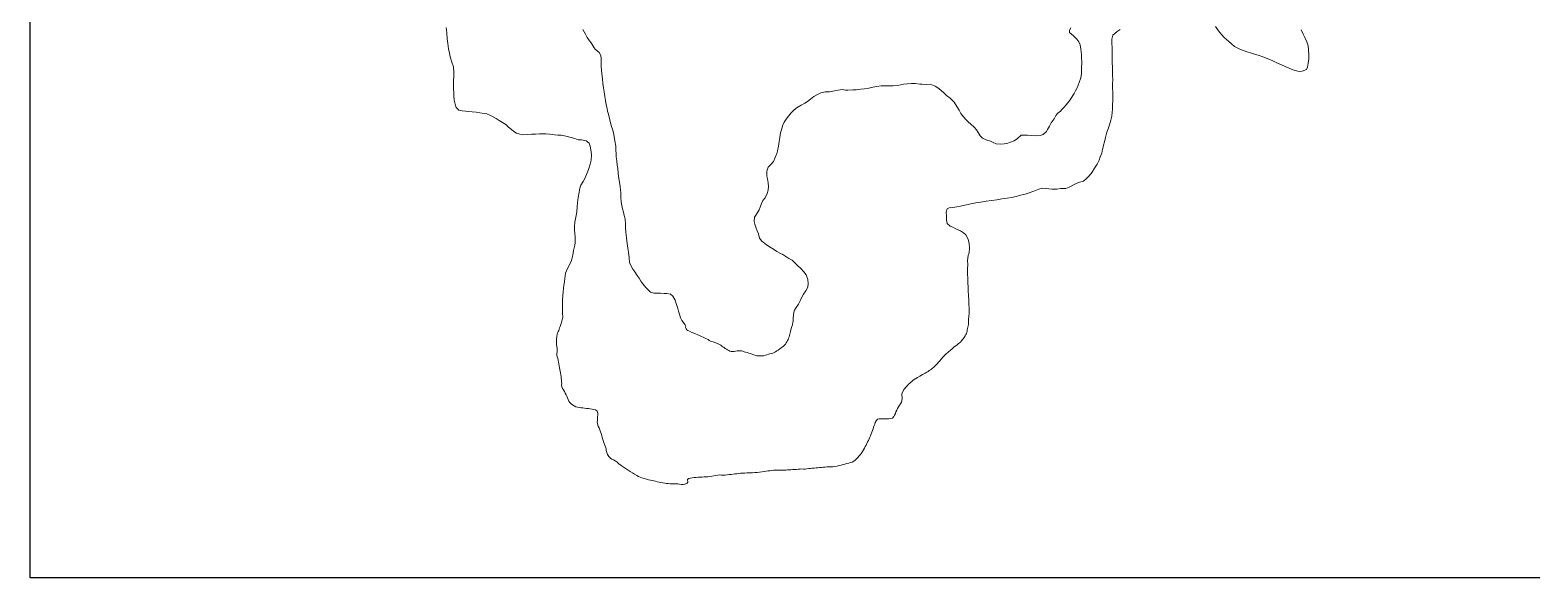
# Model space of a CAD drawing. Header units: kilometres. Extents: x 1172416 to 1173653, y 1051621 to 1052799.
# Drawn here: x 1172416 to 1173010, y 1051621 to 1051838 of the extents above; entities that cross this region are included whole.
import ezdxf

# ---------------------------------------------------------------- set-up
doc = ezdxf.new("R2010")
doc.units = ezdxf.units.KM
doc.header["$MEASUREMENT"] = 0
doc.layers.add('borde', color=1, linetype='Continuous')
doc.layers.add('terreno', color=7, linetype='Continuous')

msp = doc.modelspace()

# ---------------------------------------------------------------- linework, layer by layer
at = {"layer": 'borde', "elevation": -10}
msp.add_lwpolyline([(1172415.94072, 1052798.73106), (1173652.93033, 1052798.73106), (1173652.93033, 1051620.96949), (1172415.94072, 1051620.96949)], close=True, dxfattribs=at)
at = {"layer": 'terreno', "lineweight": 0, "ltscale": 2090}
for points in [[(1172580.45907, 1051838.63687), (1172580.62078, 1051836.5385), (1172580.86999, 1051834.11949), (1172581.06521, 1051832.34529), (1172581.38909, 1051830.21065), (1172581.66632, 1051828.43783), (1172582.01703, 1051826.99036), (1172582.66372, 1051824.90222), (1172583.3453, 1051823.05726), (1172583.42838, 1051820.8765), (1172583.45492, 1051819.46354), (1172583.36933, 1051817.64403), (1172583.36256, 1051815.86589), (1172583.35028, 1051814.41174), (1172583.38431, 1051812.67479), (1172583.44398, 1051811.66601), (1172583.63901, 1051809.9328), (1172583.91248, 1051808.32197), (1172584.38282, 1051806.95706), (1172585.41246, 1051805.96675), (1172586.70973, 1051805.70873), (1172588.04645, 1051805.57292), (1172589.42196, 1051805.47827), (1172590.63568, 1051805.34087), (1172592.29557, 1051805.17054), (1172593.71364, 1051804.95507), (1172595.37492, 1051804.70474), (1172596.51118, 1051804.44399), (1172597.61021, 1051804.02004), (1172598.95635, 1051803.35922), (1172600.14049, 1051802.69565), (1172601.36938, 1051801.87129), (1172602.67708, 1051801.08828), (1172603.94498, 1051800.2641), (1172605.0958, 1051799.23636), (1172606.20406, 1051798.32842), (1172607.14997, 1051797.49775), (1172608.25174, 1051796.9128), (1172609.47176, 1051796.49242), (1172610.77141, 1051796.1534), (1172612.46343, 1051796.38825), (1172614.11919, 1051796.46091), (1172615.69296, 1051796.53119), (1172617.30654, 1051796.64365), (1172618.5997, 1051796.62764), (1172619.85166, 1051796.65243), (1172621.43038, 1051796.52071), (1172623.25381, 1051796.23313), (1172624.54834, 1051796.13711), (1172625.80287, 1051796.03991), (1172627.18095, 1051795.82426), (1172628.23642, 1051795.52112), (1172629.81924, 1051795.14742), (1172631.24125, 1051794.73097), (1172632.54365, 1051794.23096), (1172633.919, 1051794.17632), (1172635.74244, 1051793.88773), (1172636.93189, 1051792.94117), (1172637.31829, 1051791.77688), (1172637.58901, 1051790.32804), (1172637.87053, 1051788.27321), (1172637.75044, 1051786.12954), (1172637.37655, 1051784.5867), (1172636.69047, 1051782.4324), (1172636.18927, 1051781.171), (1172635.29826, 1051779.21376), (1172634.519, 1051777.74507), (1172633.61657, 1051776.3128), (1172633.23481, 1051775.17497), (1172632.94329, 1051773.55252), (1172632.61883, 1051771.48589), (1172632.37773, 1051769.34064), (1172632.2472, 1051767.72194), (1172632.00336, 1051765.73769), (1172631.64028, 1051763.58887), (1172631.31425, 1051761.64425), (1172631.14785, 1051759.78236), (1172631.17401, 1051758.4494), (1172631.27624, 1051757.31979), (1172631.43146, 1051755.54541), (1172631.4308, 1051753.52528), (1172631.28591, 1051752.63356), (1172630.72321, 1051750.40081), (1172630.47442, 1051748.61855), (1172630.1419, 1051746.9959), (1172629.75603, 1051746.10007), (1172629.05677, 1051744.63174), (1172627.96788, 1051742.42958), (1172627.62338, 1051741.45292), (1172627.25872, 1051739.42611), (1172627.12171, 1051738.1304), (1172626.90607, 1051736.75231), (1172626.72923, 1051735.41641), (1172626.59202, 1051734.1607), (1172626.49875, 1051732.70518), (1172626.45179, 1051730.96686), (1172626.40738, 1051729.10752), (1172626.4006, 1051727.32938), (1172626.43344, 1051725.63343), (1172626.46235, 1051724.13948), (1172626.1769, 1051722.50306), (1172625.68932, 1051721.16404), (1172625.42507, 1051720.43861), (1172625.23156, 1051719.89536), (1172625.0621, 1051719.37937), (1172624.88912, 1051718.86921), (1172624.69802, 1051718.38329), (1172624.45749, 1051717.91682), (1172624.33434, 1051717.37321), (1172624.20999, 1051716.57918), (1172623.97801, 1051715.09643), (1172624.02156, 1051713.89597), (1172624.04626, 1051713.20413), (1172624.10529, 1051712.51269), (1172624.25803, 1051711.81435), (1172624.34275, 1051711.11987), (1172624.33501, 1051710.45028), (1172624.13692, 1051709.78249), (1172624.16315, 1051709.11774), (1172624.29742, 1051708.44899), (1172624.53479, 1051707.79771), (1172624.68028, 1051707.11401), (1172624.79561, 1051706.36149), (1172624.89336, 1051705.5874), (1172625.02637, 1051704.83213), (1172625.16431, 1051704.12572), (1172625.30752, 1051703.43235), (1172625.4434, 1051702.73677), (1172625.57698, 1051702.03818), (1172625.70589, 1051701.33873), (1172625.82229, 1051700.64022), (1172625.92145, 1051699.95613), (1172625.97796, 1051699.27136), (1172626.04111, 1051698.5901), (1172626.0739, 1051697.91554), (1172626.02404, 1051697.23645), (1172626.15131, 1051696.56499), (1172626.39604, 1051695.90524), (1172626.84021, 1051695.33759), (1172627.19039, 1051694.72301), (1172627.50168, 1051694.08874), (1172627.80932, 1051693.45162), (1172628.11144, 1051692.81498), (1172628.39073, 1051692.17873), (1172628.61644, 1051691.52374), (1172628.90689, 1051690.89037), (1172629.25294, 1051690.30594), (1172629.76289, 1051689.85444), (1172630.34652, 1051689.43877), (1172630.97776, 1051689.00032), (1172631.63537, 1051688.62368), (1172632.34983, 1051688.46331), (1172633.03432, 1051688.36497), (1172633.70775, 1051688.27907), (1172634.39501, 1051688.1994), (1172635.1346, 1051688.11582), (1172635.8877, 1051688.03247), (1172636.63297, 1051687.94908), (1172637.3479, 1051687.86754), (1172638.05237, 1051687.77496), (1172638.75681, 1051687.65004), (1172639.46904, 1051687.43315), (1172640.10102, 1051686.86753), (1172640.29911, 1051686.16608), (1172640.34129, 1051685.44006), (1172640.22967, 1051684.70966), (1172640.20386, 1051683.98518), (1172640.1856, 1051683.28221), (1172640.12366, 1051682.58221), (1172640.27733, 1051681.86471), (1172640.53505, 1051681.06018), (1172640.84919, 1051680.27942), (1172641.13349, 1051679.49669), (1172641.38738, 1051678.76665), (1172641.63604, 1051678.05142), (1172641.88392, 1051677.32236), (1172642.13439, 1051676.53863), (1172642.34716, 1051675.7284), (1172642.58382, 1051674.93777), (1172642.84011, 1051674.19707), (1172643.16306, 1051673.48937), (1172643.43487, 1051672.77657), (1172643.62726, 1051672.08125), (1172643.66513, 1051671.35422), (1172643.85469, 1051670.62038), (1172644.16763, 1051669.77494), (1172644.66334, 1051668.97785), (1172645.33772, 1051668.36477), (1172645.95387, 1051667.94308), (1172646.60931, 1051667.71243), (1172647.22149, 1051667.3204), (1172647.94447, 1051666.75904), (1172648.68208, 1051666.13475), (1172649.53717, 1051665.512), (1172650.71637, 1051664.69223), (1172651.98458, 1051663.83403), (1172653.19309, 1051663.05491), (1172654.08641, 1051662.49317), (1172654.91037, 1051662.00694), (1172655.71355, 1051661.54763), (1172656.39488, 1051661.15992), (1172657.05687, 1051660.81263), (1172657.78914, 1051660.546), (1172658.65662, 1051660.2725), (1172659.56361, 1051660.03451), (1172660.43282, 1051659.82217), (1172661.13049, 1051659.65222), (1172661.78483, 1051659.49299), (1172662.44717, 1051659.34079), (1172663.13542, 1051659.18638), (1172663.8315, 1051659.03617), (1172664.53657, 1051658.88542), (1172665.27817, 1051658.7295), (1172666.03007, 1051658.58398), (1172666.77873, 1051658.44909), (1172667.49847, 1051658.33358), (1172668.21548, 1051658.27072), (1172668.9434, 1051658.22508), (1172669.7109, 1051658.19896), (1172670.49061, 1051658.23824), (1172671.25634, 1051658.23178), (1172671.97764, 1051658.1791), (1172672.6837, 1051658.0287), (1172673.39147, 1051657.94629), (1172674.09943, 1051657.92873), (1172674.80155, 1051658.09132), (1172675.49548, 1051658.37122), (1172675.97055, 1051658.86444), (1172675.81529, 1051659.9298), (1172676.2903, 1051660.32868), (1172676.97606, 1051660.50103), (1172677.66853, 1051660.6209), (1172678.39163, 1051660.68308), (1172679.21058, 1051660.74038), (1172680.0527, 1051660.80027), (1172680.87353, 1051660.84807), (1172681.60741, 1051660.88363), (1172682.31985, 1051660.90509), (1172683.04336, 1051660.94776), (1172683.81478, 1051661.01234), (1172684.59431, 1051661.12479), (1172685.37601, 1051661.23624), (1172686.16764, 1051661.36357), (1172686.95453, 1051661.54273), (1172687.73722, 1051661.65635), (1172688.46977, 1051661.6924), (1172689.19469, 1051661.57292), (1172689.9286, 1051661.60147), (1172690.72093, 1051661.68647), (1172691.52791, 1051661.77538), (1172692.32156, 1051661.85971), (1172693.06025, 1051661.9373), (1172693.78562, 1051662.013), (1172694.5153, 1051662.0897), (1172695.26223, 1051662.18801), (1172696.00893, 1051662.33713), (1172696.77386, 1051662.398), (1172697.58007, 1051662.43323), (1172698.39596, 1051662.46818), (1172699.19702, 1051662.50238), (1172699.93893, 1051662.53414), (1172700.6665, 1051662.56484), (1172701.43256, 1051662.59771), (1172702.35443, 1051662.63999), (1172703.31436, 1051662.70426), (1172704.26242, 1051662.81132), (1172705.1756, 1051662.92788), (1172706.07791, 1051663.05572), (1172706.94389, 1051663.1779), (1172707.66429, 1051663.28107), (1172708.3472, 1051663.38474), (1172709.05177, 1051663.48299), (1172709.83373, 1051663.57528), (1172710.6391, 1051663.61384), (1172711.45039, 1051663.63459), (1172712.28558, 1051663.64146), (1172713.12744, 1051663.61252), (1172713.94022, 1051663.63394), (1172714.63945, 1051663.66667), (1172715.31033, 1051663.69944), (1172715.98723, 1051663.73291), (1172716.68794, 1051663.76798), (1172717.39416, 1051663.80425), (1172718.1057, 1051663.84155), (1172718.83568, 1051663.89258), (1172719.56712, 1051663.98414), (1172720.29056, 1051664.04382), (1172720.97399, 1051664.06748), (1172721.65006, 1051664.02594), (1172722.32479, 1051664.05922), (1172723.00818, 1051664.12522), (1172723.69216, 1051664.21322), (1172724.38688, 1051664.28111), (1172725.11732, 1051664.34299), (1172725.85743, 1051664.40074), (1172726.59, 1051664.46614), (1172727.29625, 1051664.53307), (1172727.99596, 1051664.60381), (1172728.69934, 1051664.67473), (1172729.41687, 1051664.75122), (1172730.13632, 1051664.84223), (1172730.86666, 1051664.92344), (1172731.63952, 1051664.96384), (1172732.42895, 1051664.88449), (1172733.22473, 1051664.94084), (1172734.06807, 1051665.05891), (1172734.91449, 1051665.23216), (1172735.73767, 1051665.43815), (1172736.49988, 1051665.63769), (1172737.24433, 1051665.83998), (1172737.9908, 1051666.03678), (1172738.74247, 1051666.22642), (1172739.4994, 1051666.3971), (1172740.23575, 1051666.58318), (1172740.89086, 1051666.78439), (1172741.4814, 1051667.10814), (1172742.03426, 1051667.54155), (1172742.61828, 1051668.05062), (1172743.14404, 1051668.6141), (1172743.63798, 1051669.21108), (1172744.11284, 1051669.78982), (1172744.57371, 1051670.36315), (1172744.97037, 1051670.98618), (1172745.34958, 1051671.62831), (1172745.71026, 1051672.27969), (1172746.04876, 1051672.93213), (1172746.36459, 1051673.55047), (1172746.67413, 1051674.15976), (1172746.97933, 1051674.76971), (1172747.27956, 1051675.3733), (1172747.57362, 1051675.97754), (1172747.86195, 1051676.59324), (1172748.15416, 1051677.23913), (1172748.4191, 1051677.90456), (1172748.66201, 1051678.57573), (1172748.89477, 1051679.24168), (1172749.11405, 1051679.90924), (1172749.33749, 1051680.57032), (1172749.55691, 1051681.20736), (1172749.78419, 1051681.83313), (1172750.03163, 1051682.46015), (1172750.33631, 1051683.11226), (1172750.86089, 1051683.71455), (1172751.54228, 1051683.85672), (1172752.33255, 1051683.87987), (1172753.1452, 1051683.89679), (1172753.94532, 1051683.91616), (1172754.69711, 1051683.93514), (1172755.43641, 1051683.95305), (1172756.16702, 1051683.97744), (1172756.82468, 1051684.12915), (1172757.30431, 1051684.75858), (1172757.65384, 1051685.40323), (1172757.95, 1051686.02298), (1172758.16555, 1051686.66185), (1172758.47274, 1051687.2783), (1172758.83971, 1051687.9382), (1172759.21946, 1051688.609), (1172759.58826, 1051689.27076), (1172759.94583, 1051689.87478), (1172760.32453, 1051690.44806), (1172760.56301, 1051691.10371), (1172760.6934, 1051691.77886), (1172760.58324, 1051692.46106), (1172760.52191, 1051693.07082), (1172760.50321, 1051693.42275), (1172760.47447, 1051693.92215), (1172761.04, 1051694.89732), (1172761.35568, 1051695.44165), (1172761.64821, 1051695.90536), (1172762.00316, 1051696.3177), (1172762.37281, 1051696.7236), (1172762.7554, 1051697.14106), (1172763.15239, 1051697.54726), (1172763.56878, 1051697.93654), (1172763.99038, 1051698.31818), (1172764.42321, 1051698.6827), (1172764.88874, 1051699.04455), (1172765.42589, 1051699.45122), (1172765.99192, 1051699.8502), (1172766.65839, 1051700.26065), (1172767.64615, 1051700.8299), (1172768.73863, 1051701.3935), (1172769.71727, 1051701.95105), (1172770.33612, 1051702.31894), (1172770.86198, 1051702.64356), (1172771.37001, 1051702.9686), (1172771.82134, 1051703.26453), (1172772.24645, 1051703.56901), (1172772.65866, 1051703.89095), (1172773.05935, 1051704.21549), (1172773.43962, 1051704.55876), (1172773.80091, 1051704.93646), (1172774.18134, 1051705.34907), (1172774.56225, 1051705.77319), (1172774.92999, 1051706.19508), (1172775.26853, 1051706.58835), (1172775.59641, 1051706.97672), (1172775.92782, 1051707.36078), (1172776.25976, 1051707.73967), (1172776.5984, 1051708.11059), (1172777.04397, 1051708.57001), (1172777.88365, 1051709.40879), (1172778.85741, 1051710.30285), (1172779.75252, 1051711.08586), (1172780.24641, 1051711.51251), (1172780.64372, 1051711.84553), (1172781.07296, 1051712.19587), (1172781.6175, 1051712.62941), (1172782.20334, 1051713.06732), (1172782.76303, 1051713.5031), (1172783.24345, 1051713.88819), (1172783.68701, 1051714.27793), (1172784.13142, 1051714.73601), (1172784.65117, 1051715.33845), (1172785.08743, 1051716.04251), (1172785.48485, 1051716.71738), (1172785.77497, 1051717.19859), (1172786.02364, 1051717.63428), (1172786.18476, 1051718.11438), (1172786.30689, 1051718.62797), (1172786.35895, 1051719.15809), (1172786.45423, 1051719.6749), (1172786.58396, 1051720.16936), (1172786.76256, 1051720.65271), (1172786.82394, 1051721.18553), (1172786.85968, 1051721.90924), (1172786.92459, 1051723.2463), (1172787.05415, 1051724.20695), (1172787.14487, 1051725.78347), (1172787.1079, 1051727.72243), (1172787.03898, 1051729.2162), (1172786.96651, 1051730.83097), (1172786.85248, 1051732.56556), (1172786.73315, 1051734.58313), (1172786.70305, 1051736.11809), (1172786.63553, 1051737.53086), (1172786.55344, 1051739.71063), (1172786.52865, 1051740.9626), (1172786.52619, 1051743.22472), (1172786.53315, 1051744.96287), (1172786.50287, 1051746.53783), (1172786.66808, 1051748.43971), (1172787.09102, 1051749.53874), (1172787.29744, 1051751.40081), (1172787.18222, 1051753.17639), (1172786.66282, 1051754.98411), (1172785.78219, 1051756.62414), (1172784.91847, 1051757.41519), (1172783.65178, 1051758.19839), (1172782.14345, 1051758.89646), (1172780.63376, 1051759.67553), (1172779.61591, 1051760.05984), (1172778.3829, 1051761.1272), (1172778.19693, 1051762.41644), (1172778.12564, 1051763.9912), (1172778.09518, 1051765.60616), (1172778.4718, 1051766.98699), (1172779.19348, 1051767.28335), (1172780.68451, 1051767.51426), (1172782.29434, 1051767.78772), (1172783.66438, 1051768.01607), (1172785.43484, 1051768.37427), (1172786.72287, 1051768.60025), (1172787.72873, 1051768.86292), (1172789.73981, 1051769.30524), (1172790.62622, 1051769.44335), (1172792.51906, 1051769.72212), (1172793.84928, 1051769.90928), (1172796.10471, 1051770.27674), (1172797.99756, 1051770.5555), (1172800.09219, 1051770.87821), (1172802.10702, 1051771.15954), (1172803.91866, 1051771.47794), (1172805.72893, 1051771.87634), (1172807.37703, 1051772.31199), (1172809.30692, 1051772.79394), (1172810.4314, 1051773.13815), (1172812.67879, 1051773.9496), (1172814.60357, 1051774.67355), (1172815.92867, 1051775.1027), (1172817.22319, 1051775.00668), (1172818.64109, 1051774.83223), (1172819.93699, 1051774.6552), (1172821.83495, 1051774.69198), (1172823.24497, 1051774.92052), (1172825.30492, 1051774.96104), (1172826.70865, 1051775.47257), (1172828.94817, 1051776.687), (1172830.39034, 1051777.32071), (1172832.27767, 1051777.92347), (1172833.55115, 1051778.91743), (1172834.54028, 1051779.98707), (1172835.6849, 1051781.38245), (1172836.7034, 1051783.01827), (1172837.76427, 1051784.57427), (1172838.46216, 1051786.1226), (1172838.9608, 1051787.506), (1172839.49943, 1051788.88957), (1172839.87313, 1051790.4724), (1172840.0594, 1051791.28432), (1172840.24684, 1051792.05524), (1172840.62467, 1051793.39606), (1172841.0358, 1051795.10107), (1172841.5997, 1051797.29382), (1172842.01872, 1051798.59384), (1172842.55324, 1051800.22042), (1172843.085, 1051802.00899), (1172843.49751, 1051803.633), (1172843.6306, 1051805.12972), (1172843.73055, 1051806.22224), (1172843.81733, 1051808.00176), (1172843.8643, 1051809.74009), (1172843.86477, 1051811.80022), (1172843.84216, 1051813.0122), (1172843.81069, 1051814.62715), (1172843.82022, 1051816.2443), (1172843.866, 1051818.02263), (1172843.83434, 1051819.67859), (1172843.83875, 1051821.53673), (1172843.80984, 1051823.0307), (1172843.65974, 1051824.56309), (1172843.63889, 1051825.61306), (1172843.60841, 1051827.22903), (1172843.65675, 1051828.88636), (1172843.62252, 1051830.66331), (1172843.50849, 1051832.39789), (1172843.47566, 1051834.09385), (1172843.97054, 1051835.63923), (1172845.55877, 1051837.12469), (1172846.79776, 1051837.79445)], [(1172884.46857, 1051839.00574), (1172885.6312, 1051837.372), (1172886.83108, 1051835.90046), (1172887.94447, 1051834.75052), (1172888.76839, 1051833.91729), (1172889.71447, 1051833.0466), (1172890.82273, 1051832.13968), (1172892.05319, 1051831.1933), (1172894.13437, 1051830.10185), (1172895.7635, 1051829.44634), (1172897.02472, 1051828.98615), (1172898.73128, 1051828.45401), (1172899.86995, 1051828.11225), (1172901.29197, 1051827.6948), (1172903.52883, 1051826.89009), (1172905.15678, 1051826.27457), (1172906.8271, 1051825.57926), (1172908.98791, 1051824.57118), (1172910.57742, 1051823.83448), (1172912.08436, 1051823.21642), (1172913.63269, 1051822.51953), (1172915.09965, 1051821.90127), (1172916.43948, 1051821.52345), (1172917.57576, 1051821.26168), (1172918.78517, 1051821.40628), (1172920.42932, 1051822.04393), (1172920.85621, 1051822.94195), (1172921.10754, 1051824.60324), (1172921.35788, 1051826.2645), (1172921.36997, 1051827.75865), (1172921.28807, 1051829.8984), (1172921.09715, 1051831.38962), (1172920.58051, 1051833.03633), (1172919.82168, 1051834.71894), (1172919.19073, 1051835.9991), (1172918.38971, 1051837.72151)]]:
    msp.add_lwpolyline(points, dxfattribs=at)
at = {"layer": 'terreno', "lineweight": 0, "ltscale": 2090, "elevation": 10}
msp.add_lwpolyline([(1172634.48884, 1051837.90068), (1172635.45578, 1051835.98003), (1172636.16792, 1051834.66023), (1172637.03969, 1051833.4252), (1172637.66278, 1051832.54803), (1172638.91291, 1051830.59268), (1172639.32633, 1051830.07556), (1172640.88745, 1051828.77269), (1172641.55723, 1051827.53272), (1172641.61826, 1051826.44293), (1172641.69367, 1051824.62616), (1172641.72102, 1051823.2532), (1172641.82974, 1051821.80162), (1172641.93729, 1051820.38903), (1172642.13761, 1051818.37282), (1172642.3352, 1051816.51862), (1172642.61122, 1051814.7868), (1172642.8847, 1051813.17595), (1172643.16328, 1051811.32313), (1172643.35438, 1051809.79093), (1172643.66921, 1051808.10027), (1172643.97992, 1051806.65162), (1172644.20178, 1051805.60557), (1172644.50719, 1051804.43991), (1172645.07801, 1051802.10741), (1172645.64508, 1051799.93689), (1172646.11916, 1051798.411), (1172646.50851, 1051797.04471), (1172646.81922, 1051795.59606), (1172647.13644, 1051793.82541), (1172647.41796, 1051791.76958), (1172647.53161, 1051790.11601), (1172647.59796, 1051788.74323), (1172647.66294, 1051787.45144), (1172647.81285, 1051785.96004), (1172648.00907, 1051784.18585), (1172648.19604, 1051782.89663), (1172648.38988, 1051781.20341), (1172648.57979, 1051779.71221), (1172648.86486, 1051777.53639), (1172649.14226, 1051775.72356), (1172649.36805, 1051774.47551), (1172649.43422, 1051773.14374), (1172649.5045, 1051771.56897), (1172649.57989, 1051769.7532), (1172649.81199, 1051768.22218), (1172650.11996, 1051766.93553), (1172650.50911, 1051765.60924), (1172650.8159, 1051764.36259), (1172651.12542, 1051762.95493), (1172651.28577, 1051760.93755), (1172651.35605, 1051759.36377), (1172651.46989, 1051757.66919), (1172651.56937, 1051756.70159), (1172651.67416, 1051755.451), (1172651.91943, 1051753.23399), (1172652.27682, 1051751.42253), (1172652.47048, 1051749.76933), (1172652.71593, 1051747.51231), (1172652.91215, 1051745.73812), (1172653.58823, 1051744.21615), (1172654.17543, 1051743.09579), (1172654.92346, 1051742.02018), (1172655.91997, 1051740.62469), (1172656.62818, 1051739.5069), (1172657.33659, 1051738.3491), (1172658.20679, 1051737.23507), (1172659.36411, 1051735.88333), (1172660.39531, 1051734.77202), (1172661.13921, 1051733.93842), (1172662.47904, 1051733.56058), (1172663.65101, 1051733.583), (1172665.06516, 1051733.56955), (1172666.5205, 1051733.51727), (1172667.61284, 1051733.45732), (1172669.0323, 1051733.16085), (1172670.05564, 1051732.45355), (1172670.93508, 1051730.85451), (1172671.36423, 1051729.52941), (1172671.92737, 1051727.56089), (1172672.23141, 1051726.47623), (1172672.57919, 1051725.23075), (1172672.96852, 1051723.86447), (1172673.58085, 1051722.72224), (1172674.43513, 1051721.60987), (1172674.89451, 1051721.01171), (1172675.11971, 1051720.53937), (1172675.01486, 1051719.96269), (1172675.23079, 1051719.51149), (1172675.56631, 1051719.11836), (1172675.96576, 1051718.80801), (1172676.52771, 1051718.53726), (1172677.54578, 1051718.10395), (1172678.68539, 1051717.66451), (1172679.82209, 1051717.16774), (1172681.02136, 1051716.62241), (1172682.23501, 1051716.06182), (1172683.32383, 1051715.5405), (1172683.93586, 1051715.21948), (1172684.40303, 1051714.89828), (1172684.90568, 1051714.65642), (1172685.41248, 1051714.45692), (1172685.93122, 1051714.2998), (1172686.44276, 1051714.1185), (1172686.9575, 1051713.92885), (1172687.47392, 1051713.74006), (1172687.97268, 1051713.50802), (1172688.45387, 1051713.25691), (1172688.90775, 1051712.96566), (1172689.36066, 1051712.66706), (1172689.82177, 1051712.36083), (1172690.2791, 1051712.04427), (1172690.73788, 1051711.73754), (1172691.1829, 1051711.44924), (1172691.63048, 1051711.18613), (1172692.10384, 1051710.93463), (1172692.57944, 1051710.70415), (1172693.07614, 1051710.55677), (1172693.59965, 1051710.52769), (1172694.19657, 1051710.55378), (1172694.81221, 1051710.67546), (1172695.42217, 1051710.73013), (1172696.00452, 1051710.76998), (1172696.58449, 1051710.81734), (1172697.15175, 1051710.73429), (1172697.69358, 1051710.59979), (1172698.20885, 1051710.40348), (1172698.75064, 1051710.24048), (1172699.36075, 1051710.07913), (1172699.99166, 1051709.92654), (1172700.629, 1051709.75497), (1172701.3019, 1051709.5324), (1172701.95244, 1051709.21073), (1172702.62479, 1051708.99665), (1172703.20812, 1051708.86333), (1172703.76987, 1051708.81761), (1172704.33051, 1051708.79452), (1172704.88651, 1051708.76725), (1172705.44577, 1051708.75301), (1172706.00611, 1051708.86694), (1172706.61386, 1051709.03827), (1172707.21743, 1051709.24623), (1172707.82012, 1051709.43136), (1172708.39508, 1051709.5922), (1172708.96829, 1051709.7327), (1172709.53035, 1051709.90796), (1172710.07077, 1051710.11531), (1172710.56674, 1051710.41596), (1172711.07292, 1051710.74248), (1172711.64906, 1051711.1165), (1172712.22775, 1051711.5172), (1172712.78475, 1051711.92097), (1172713.27379, 1051712.28026), (1172713.72914, 1051712.64322), (1172714.13675, 1051713.05913), (1172714.49152, 1051713.47213), (1172714.7693, 1051713.92044), (1172715.02951, 1051714.38334), (1172715.2864, 1051714.84289), (1172715.52861, 1051715.30404), (1172715.73953, 1051715.79288), (1172715.94963, 1051716.31655), (1172716.13582, 1051716.85378), (1172716.28015, 1051717.39681), (1172716.40345, 1051717.91375), (1172716.51108, 1051718.42561), (1172716.65278, 1051719.0338), (1172716.93336, 1051720.02933), (1172717.3304, 1051721.10757), (1172717.4806, 1051722.07666), (1172717.51374, 1051722.47875), (1172717.54867, 1051722.92553), (1172717.61384, 1051723.75588), (1172717.811, 1051726.10293), (1172718.03964, 1051726.83404), (1172718.74439, 1051727.97937), (1172719.68957, 1051729.24983), (1172720.39176, 1051730.51614), (1172720.96864, 1051732.06192), (1172721.63222, 1051733.24705), (1172722.53739, 1051734.51633), (1172723.31665, 1051735.98602), (1172723.53093, 1051737.44411), (1172723.33983, 1051738.97631), (1172722.65826, 1051740.82127), (1172721.78548, 1051742.05732), (1172720.58954, 1051743.32687), (1172719.3126, 1051744.59505), (1172718.40632, 1051745.50692), (1172717.13213, 1051746.61309), (1172715.86561, 1051747.35629), (1172714.71891, 1051748.14203), (1172713.49339, 1051748.88641), (1172712.59635, 1051749.3133), (1172711.16646, 1051750.13472), (1172709.77659, 1051750.95635), (1172708.18314, 1051751.89505), (1172706.83189, 1051752.79785), (1172705.19076, 1051754.09935), (1172704.31899, 1051755.3354), (1172703.84216, 1051757.0233), (1172703.37476, 1051758.18522), (1172702.90835, 1051759.34813), (1172702.39427, 1051760.87385), (1172702.21123, 1051761.96106), (1172702.29938, 1051763.65958), (1172703.12494, 1051764.84647), (1172704.10344, 1051766.48211), (1172704.48501, 1051767.66094), (1172705.10347, 1051769.0869), (1172705.60722, 1051770.2273), (1172706.47415, 1051771.33538), (1172707.33147, 1051773.00844), (1172707.71048, 1051774.30827), (1172707.76394, 1051775.72361), (1172707.73503, 1051777.21757), (1172707.46294, 1051778.7474), (1172707.1999, 1051779.83326), (1172707.12194, 1051781.77102), (1172707.73645, 1051783.39897), (1172708.68675, 1051784.42743), (1172709.79293, 1051785.70061), (1172710.48962, 1051787.28994), (1172711.10532, 1051788.87789), (1172711.40984, 1051789.85336), (1172711.81941, 1051791.67936), (1172712.06445, 1051793.62262), (1172712.23616, 1051795.20152), (1172712.60611, 1051796.94634), (1172713.05945, 1051798.61153), (1172713.40002, 1051799.78919), (1172713.97965, 1051801.17395), (1172714.76421, 1051802.36166), (1172715.71058, 1051803.59111), (1172716.77558, 1051804.90512), (1172717.96532, 1051806.05869), (1172719.19999, 1051807.01247), (1172720.71684, 1051807.93053), (1172722.11525, 1051808.72505), (1172723.27405, 1051809.43345), (1172724.34809, 1051810.30347), (1172725.74001, 1051811.42099), (1172726.90037, 1051812.00839), (1172728.50196, 1051812.76684), (1172730.27223, 1051813.16505), (1172731.887, 1051813.23652), (1172733.89946, 1051813.59785), (1172735.30949, 1051813.82738), (1172736.87914, 1051814.14066), (1172738.25741, 1051813.88402), (1172739.22638, 1051813.90251), (1172741.08434, 1051813.9391), (1172742.49593, 1051814.04663), (1172744.27014, 1051814.24284), (1172745.72135, 1051814.43256), (1172747.41219, 1051814.70741), (1172749.02164, 1051815.06187), (1172750.67249, 1051815.33551), (1172752.36569, 1051815.53035), (1172753.97928, 1051815.64183), (1172755.55543, 1051815.63212), (1172757.05058, 1051815.62003), (1172758.62416, 1051815.73131), (1172760.154, 1051816.0034), (1172761.20122, 1051816.18526), (1172762.77343, 1051816.37754), (1172764.3872, 1051816.449), (1172765.92335, 1051816.43812), (1172767.62324, 1051816.26896), (1172768.47241, 1051816.24488), (1172770.29211, 1051816.11829), (1172772.3958, 1051815.99702), (1172773.6582, 1051815.49582), (1172774.76273, 1051814.74988), (1172775.95318, 1051813.80332), (1172777.26755, 1051812.65733), (1172778.21364, 1051811.78665), (1172779.56903, 1051810.64084), (1172781.13291, 1051809.17598), (1172782.29691, 1051807.46125), (1172783.13517, 1051805.90203), (1172783.84475, 1051804.70323), (1172784.88245, 1051803.26894), (1172785.87365, 1051802.15745), (1172786.86212, 1051801.20696), (1172787.68345, 1051800.49572), (1172789.0414, 1051799.22892), (1172790.03261, 1051798.11642), (1172790.73826, 1051797.12062), (1172791.53158, 1051795.76222), (1172792.35786, 1051794.84898), (1172793.86362, 1051794.27189), (1172795.61239, 1051793.69894), (1172796.67161, 1051793.23481), (1172797.77219, 1051792.69087), (1172799.47189, 1051792.56172), (1172801.00685, 1051792.59082), (1172802.05308, 1051792.77267), (1172803.41799, 1051793.24401), (1172804.94133, 1051793.8391), (1172806.21719, 1051794.75205), (1172807.68737, 1051796.03293), (1172808.61515, 1051796.09123), (1172810.19149, 1051796.04051), (1172811.76901, 1051795.94981), (1172813.46753, 1051795.86165), (1172815.20329, 1051795.93568), (1172816.3264, 1051796.3609), (1172817.63832, 1051797.47704), (1172818.06776, 1051798.25307), (1172818.80958, 1051799.60059), (1172819.59258, 1051800.90829), (1172820.69089, 1051802.58648), (1172821.43527, 1051803.81299), (1172822.22495, 1051804.75771), (1172823.17801, 1051805.62417), (1172823.69255, 1051806.15958), (1172824.52462, 1051807.02349), (1172825.43255, 1051808.13176), (1172827.05054, 1051810.10236), (1172828.11004, 1051811.73937), (1172828.61811, 1051812.59677), (1172829.16323, 1051813.65836), (1172829.74799, 1051814.80014), (1172830.63626, 1051816.91839), (1172831.20564, 1051818.78814), (1172831.49697, 1051820.44959), (1172831.55949, 1051821.42094), (1172831.5757, 1051822.6731), (1172831.61224, 1051824.9364), (1172831.57784, 1051826.75437), (1172831.47324, 1051827.96395), (1172831.27014, 1051830.14216), (1172830.95431, 1051831.83281), (1172830.48791, 1051832.99472), (1172829.66026, 1051833.98896), (1172828.30075, 1051835.37677), (1172826.82061, 1051836.682), (1172826.76369, 1051837.52879), (1172827.35121, 1051838.50957)], dxfattribs=at)

doc.saveas('drawing.dxf')
